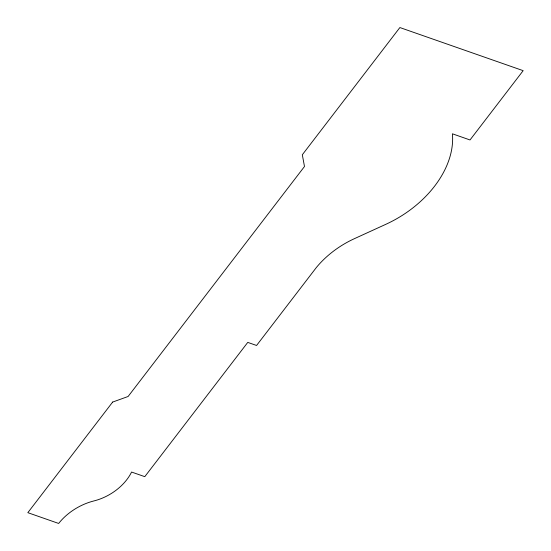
<?xml version="1.0" encoding="UTF-8"?>
<svg xmlns="http://www.w3.org/2000/svg" width="551" height="551" viewBox="0 0 551 551"><rect width="100%" height="100%" fill="white"/><g stroke="black" fill="none" stroke-linecap="round" stroke-linejoin="round"><path stroke-width="0.83" d="M112.659 402.065L27.832 512.671L58.654 523.45A47.909 33.397 -29.3 0 1 93.918 500.935A44.101 30.746 -29.3 0 0 131.579 472.049L144.789 476.663L247.764 342.391L256.573 345.47L316.364 267.504A78.07 54.425 -29.3 0 1 354.431 238.659L385.762 224.347A95.426 66.526 -29.3 0 0 452.405 133.803L470.017 139.961L523.168 70.659L399.881 27.55L302.32 154.762L304.483 166.505L128.107 396.486L112.659 402.065"/></g></svg>
